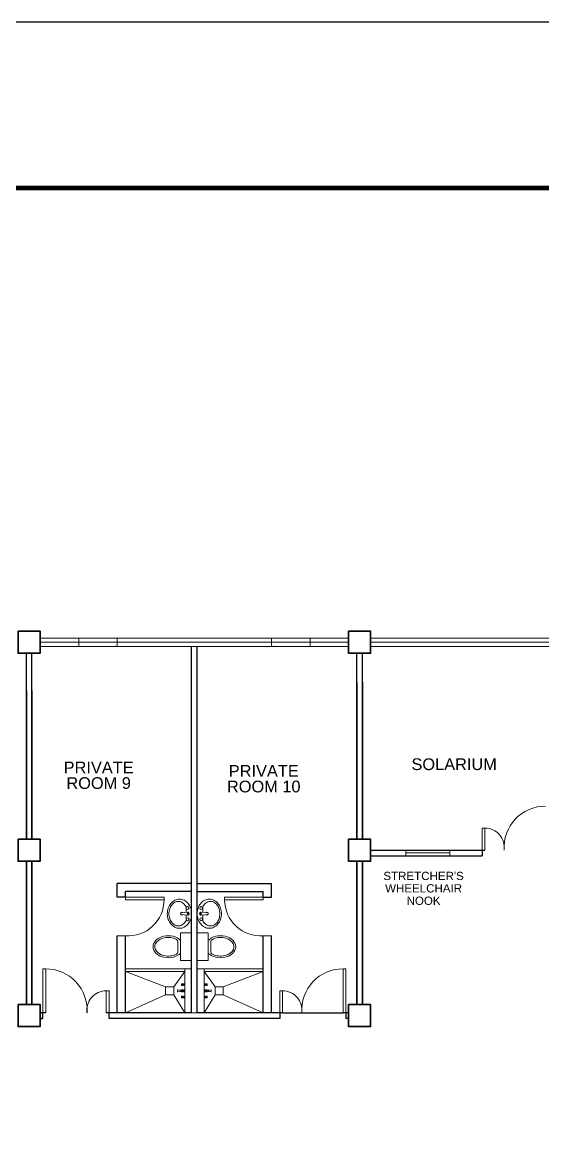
# Model space of a CAD drawing. Header units: millimetres. Extents: x -116 to 421, y 1 to 342.
# Drawn here: x 372.01 to 381.46, y 140.27 to 160.49 of the extents above; entities that cross this region are included whole.
import ezdxf

# ---------------------------------------------------------------- set-up
doc = ezdxf.new("R2010")
doc.units = ezdxf.units.MM
doc.header["$MEASUREMENT"] = 0
doc.layers.add('label', color=7, linetype='Continuous')
doc.layers.add('template', color=7, linetype='Continuous')
doc.styles.add('SWISSLT175', font='swissl.ttf', dxfattribs={"height": 0.175})

msp = doc.modelspace()

# ---------------------------------------------------------------- linework, layer by layer
at = {"color": 8, "linetype": 'ByBlock', "lineweight": 9}
for p, q in [((372.333, 149.317), (372.333, 149.317)), ((373.096, 149.317), (372.333, 149.317)), ((373.033, 149.317), (373.033, 149.167)), ((373.096, 149.317), (374.296, 149.317)), ((373.733, 149.167), (373.733, 149.317)), ((374.296, 149.317), (375.208, 149.317)), ((375.971, 149.317), (375.208, 149.317)), ((377.171, 149.317), (375.971, 149.317)), ((376.533, 149.317), (376.533, 149.167)), ((377.171, 149.317), (377.933, 149.317)), ((377.233, 149.317), (377.233, 149.167)), ((378.333, 149.317), (381.658, 149.317)), ((378.333, 149.317), (378.333, 149.317)), ((381.658, 149.244), (378.333, 149.244)), ((373.733, 149.242), (372.333, 149.242)), ((373.096, 149.167), (372.333, 149.167)), ((373.096, 149.167), (374.296, 149.167)), ((373.733, 149.242), (376.533, 149.242)), ((374.296, 149.167), (375.208, 149.167)), ((375.971, 149.167), (375.208, 149.167)), ((377.171, 149.167), (375.971, 149.167)), ((377.933, 149.242), (376.533, 149.242)), ((377.171, 149.167), (377.933, 149.167)), ((378.333, 149.167), (381.658, 149.167)), ((380.433, 149.167), (380.583, 149.167)), ((375.083, 148.367), (375.083, 142.517)), ((375.183, 148.367), (375.183, 142.517)), ((379.371, 145.469), (378.971, 145.469)), ((378.971, 145.469), (378.971, 145.369)), ((379.771, 145.419), (378.971, 145.419)), ((379.771, 145.369), (379.771, 145.469)), ((378.971, 145.369), (379.771, 145.369)), ((375.083, 144.903), (375.083, 142.953)), ((374.958, 142.517), (374.958, 143.317)), ((375.308, 142.517), (375.308, 143.317)), ((374.958, 142.517), (373.883, 142.517)), ((375.183, 142.517), (375.083, 142.517))]:
    msp.add_line(p, q, dxfattribs=at)
at = {"color": 8, "linetype": 'ByBlock', "lineweight": 25}
for p, q in [((372.083, 145.669), (372.083, 149.044)), ((372.183, 145.669), (372.183, 149.044)), ((375.083, 142.517), (375.083, 149.167)), ((375.183, 142.517), (375.183, 149.167)), ((378.083, 145.669), (378.083, 149.044)), ((378.183, 145.669), (378.183, 149.044)), ((378.083, 148.519), (378.083, 145.669)), ((378.183, 148.519), (378.183, 145.669)), ((372.083, 148.367), (372.083, 145.669)), ((372.183, 148.367), (372.183, 145.669)), ((378.333, 145.469), (380.408, 145.469)), ((380.358, 145.469), (380.358, 145.369)), ((372.083, 145.269), (372.083, 142.669)), ((372.083, 142.669), (372.083, 145.269)), ((372.183, 145.269), (372.183, 142.669)), ((372.183, 142.669), (372.183, 145.269)), ((378.083, 145.269), (378.083, 142.669)), ((378.083, 142.669), (378.083, 145.269)), ((378.183, 145.269), (378.183, 142.669)), ((378.183, 142.669), (378.183, 145.269)), ((378.333, 145.369), (380.358, 145.369)), ((372.433, 142.517), (372.333, 142.517)), ((372.383, 142.417), (372.333, 142.417)), ((372.333, 142.417), (372.383, 142.417)), ((372.383, 142.417), (372.383, 142.517)), ((375.083, 142.517), (373.533, 142.517)), ((373.583, 142.417), (373.583, 142.517)), ((376.683, 142.417), (373.583, 142.417)), ((376.733, 142.517), (375.183, 142.517)), ((376.683, 142.517), (376.683, 142.417)), ((377.933, 142.517), (377.833, 142.517)), ((377.883, 142.517), (377.883, 142.417)), ((377.933, 142.417), (377.883, 142.417))]:
    msp.add_line(p, q, dxfattribs=at)
at = {"color": 8, "linetype": 'ByBlock', "lineweight": 25, "ltscale": 0.3}
for p, q in [((373.733, 144.617), (373.733, 144.867)), ((375.083, 144.867), (373.733, 144.867)), ((375.183, 144.867), (376.533, 144.867)), ((376.533, 144.617), (376.533, 144.867)), ((373.883, 144.617), (373.733, 144.617)), ((373.883, 144.617), (373.883, 144.717)), ((375.083, 144.717), (373.883, 144.717)), ((375.183, 144.717), (376.383, 144.717)), ((376.383, 144.617), (376.383, 144.717)), ((376.383, 144.617), (376.533, 144.617)), ((373.733, 142.517), (373.733, 143.917)), ((373.883, 142.517), (373.883, 143.917)), ((376.383, 142.517), (376.383, 143.917)), ((376.533, 142.517), (376.533, 143.917))]:
    msp.add_line(p, q, dxfattribs=at)
at = {"color": 8, "lineweight": 9}
for p, q in [((374.885, 144.331), (375.007, 144.345)), ((374.885, 144.302), (375.007, 144.289)), ((375.381, 144.331), (375.259, 144.345)), ((375.381, 144.302), (375.259, 144.289)), ((374.833, 143.626), (374.833, 143.807)), ((374.883, 143.967), (375.083, 143.967)), ((374.883, 143.467), (374.883, 143.967)), ((375.083, 143.967), (375.083, 143.467)), ((375.383, 143.967), (375.183, 143.967)), ((375.183, 143.967), (375.183, 143.467)), ((375.383, 143.467), (375.383, 143.967)), ((375.433, 143.626), (375.433, 143.807)), ((375.083, 143.467), (374.883, 143.467)), ((375.183, 143.467), (375.383, 143.467)), ((374.899, 143.044), (374.901, 143.044)), ((374.899, 143.018), (374.899, 143.044)), ((374.899, 143.018), (374.901, 143.018)), ((374.901, 143.044), (374.903, 143.047)), ((374.901, 143.018), (374.901, 143.044)), ((374.901, 143.018), (374.903, 143.014)), ((374.903, 143.047), (374.925, 143.047)), ((374.903, 143.014), (374.903, 143.047)), ((374.903, 143.014), (374.925, 143.014)), ((374.912, 143.044), (374.924, 143.044)), ((374.912, 143.037), (374.924, 143.037)), ((374.912, 143.025), (374.924, 143.025)), ((374.912, 143.017), (374.924, 143.017)), ((374.925, 143.047), (374.929, 143.045)), ((374.925, 143.044), (374.925, 143.036)), ((374.925, 143.017), (374.925, 143.025)), ((374.925, 143.014), (374.929, 143.016)), ((374.931, 143.045), (374.937, 143.045)), ((374.931, 143.017), (374.937, 143.017)), ((374.937, 143.017), (374.937, 143.045)), ((374.937, 143.045), (374.939, 143.044)), ((374.937, 143.017), (374.939, 143.017)), ((374.939, 143.017), (374.939, 143.044)), ((374.951, 143.042), (374.939, 143.042)), ((374.951, 143.019), (374.939, 143.019)), ((374.957, 143.048), (374.951, 143.044)), ((374.951, 143.017), (374.951, 143.044)), ((374.957, 143.014), (374.951, 143.017)), ((374.957, 143.048), (374.958, 143.048)), ((374.957, 143.014), (374.957, 143.048)), ((374.957, 143.014), (374.958, 143.014)), ((374.958, 143.014), (374.958, 143.048)), ((375.309, 143.048), (375.308, 143.048)), ((375.308, 143.014), (375.308, 143.048)), ((375.309, 143.014), (375.308, 143.014)), ((375.309, 143.048), (375.316, 143.044)), ((375.309, 143.014), (375.309, 143.048)), ((375.309, 143.014), (375.316, 143.017)), ((375.316, 143.017), (375.316, 143.044)), ((375.316, 143.042), (375.327, 143.042)), ((375.316, 143.019), (375.327, 143.019)), ((375.33, 143.045), (375.327, 143.044)), ((375.327, 143.017), (375.327, 143.044)), ((375.33, 143.017), (375.327, 143.017)), ((375.336, 143.045), (375.33, 143.045)), ((375.33, 143.017), (375.33, 143.045)), ((375.336, 143.017), (375.33, 143.017)), ((375.341, 143.047), (375.337, 143.045)), ((375.341, 143.014), (375.337, 143.016)), ((375.363, 143.047), (375.341, 143.047)), ((375.341, 143.044), (375.341, 143.036)), ((375.341, 143.017), (375.341, 143.025)), ((375.363, 143.014), (375.341, 143.014)), ((375.355, 143.044), (375.342, 143.044)), ((375.355, 143.037), (375.343, 143.037)), ((375.355, 143.025), (375.343, 143.025)), ((375.355, 143.017), (375.342, 143.017)), ((375.365, 143.044), (375.363, 143.047)), ((375.363, 143.014), (375.363, 143.047)), ((375.365, 143.018), (375.363, 143.014)), ((375.367, 143.044), (375.365, 143.044)), ((375.365, 143.018), (375.365, 143.044)), ((375.367, 143.018), (375.365, 143.018)), ((375.367, 143.018), (375.367, 143.044)), ((374.826, 142.936), (374.826, 142.898)), ((374.873, 142.929), (374.831, 142.938)), ((374.873, 142.905), (374.831, 142.896)), ((374.873, 142.905), (374.873, 142.929)), ((374.873, 142.929), (374.88, 142.929)), ((374.873, 142.905), (374.873, 142.929)), ((374.88, 142.905), (374.873, 142.905)), ((374.88, 142.929), (374.88, 142.905)), ((374.943, 142.925), (374.88, 142.925)), ((374.88, 142.909), (374.943, 142.909)), ((374.899, 142.925), (374.899, 142.93)), ((374.899, 142.93), (374.901, 142.93)), ((374.899, 142.904), (374.899, 142.909)), ((374.899, 142.904), (374.901, 142.904)), ((374.899, 142.79), (374.899, 142.816)), ((374.899, 142.816), (374.901, 142.816)), ((374.899, 142.79), (374.901, 142.79)), ((374.901, 142.93), (374.903, 142.934)), ((374.901, 142.925), (374.901, 142.93)), ((374.901, 142.904), (374.901, 142.909)), ((374.901, 142.904), (374.903, 142.9)), ((374.901, 142.816), (374.903, 142.82)), ((374.901, 142.79), (374.901, 142.816)), ((374.901, 142.79), (374.903, 142.787)), ((374.903, 142.925), (374.903, 142.934)), ((374.903, 142.934), (374.925, 142.934)), ((374.903, 142.9), (374.903, 142.909)), ((374.903, 142.9), (374.925, 142.9)), ((374.903, 142.787), (374.903, 142.82)), ((374.903, 142.82), (374.925, 142.82)), ((374.903, 142.787), (374.925, 142.787)), ((374.912, 142.93), (374.924, 142.93)), ((374.912, 142.904), (374.924, 142.904)), ((374.912, 142.816), (374.924, 142.816)), ((374.912, 142.809), (374.924, 142.809)), ((374.912, 142.797), (374.924, 142.797)), ((374.912, 142.79), (374.924, 142.79)), ((374.925, 142.934), (374.929, 142.931)), ((374.925, 142.93), (374.925, 142.925)), ((374.925, 142.904), (374.925, 142.909)), ((374.925, 142.9), (374.929, 142.902)), ((374.925, 142.82), (374.929, 142.818)), ((374.925, 142.817), (374.925, 142.809)), ((374.925, 142.79), (374.925, 142.797)), ((374.925, 142.787), (374.929, 142.789)), ((374.931, 142.931), (374.937, 142.931)), ((374.931, 142.903), (374.937, 142.903)), ((374.931, 142.817), (374.937, 142.817)), ((374.931, 142.789), (374.937, 142.789)), ((374.937, 142.925), (374.937, 142.931)), ((374.937, 142.931), (374.939, 142.93)), ((374.937, 142.903), (374.937, 142.909)), ((374.937, 142.903), (374.939, 142.904)), ((374.937, 142.817), (374.939, 142.817)), ((374.937, 142.789), (374.937, 142.817)), ((374.937, 142.789), (374.939, 142.79)), ((374.939, 142.925), (374.939, 142.93)), ((374.943, 142.928), (374.939, 142.928)), ((374.939, 142.904), (374.939, 142.909)), ((374.943, 142.906), (374.939, 142.906)), ((374.939, 142.79), (374.939, 142.817)), ((374.951, 142.815), (374.939, 142.815)), ((374.951, 142.792), (374.939, 142.792)), ((374.943, 142.934), (374.943, 142.9)), ((374.952, 142.934), (374.943, 142.934)), ((374.943, 142.909), (374.943, 142.925)), ((374.943, 142.9), (374.952, 142.9)), ((374.957, 142.82), (374.951, 142.817)), ((374.951, 142.79), (374.951, 142.817)), ((374.957, 142.786), (374.951, 142.79)), ((374.958, 142.946), (374.952, 142.934)), ((374.952, 142.934), (374.952, 142.9)), ((374.952, 142.9), (374.952, 142.934)), ((374.952, 142.9), (374.958, 142.888)), ((374.957, 142.786), (374.957, 142.82)), ((374.957, 142.82), (374.958, 142.82)), ((374.957, 142.786), (374.958, 142.786)), ((374.958, 142.888), (374.958, 142.946)), ((374.958, 142.786), (374.958, 142.82)), ((375.308, 142.946), (375.314, 142.934)), ((375.308, 142.888), (375.308, 142.946)), ((375.314, 142.9), (375.308, 142.888)), ((375.308, 142.786), (375.308, 142.82)), ((375.309, 142.82), (375.308, 142.82)), ((375.309, 142.786), (375.308, 142.786)), ((375.309, 142.786), (375.309, 142.82)), ((375.309, 142.82), (375.316, 142.817)), ((375.309, 142.786), (375.316, 142.79)), ((375.314, 142.934), (375.314, 142.9)), ((375.314, 142.9), (375.314, 142.934)), ((375.314, 142.934), (375.324, 142.934)), ((375.324, 142.9), (375.314, 142.9)), ((375.316, 142.79), (375.316, 142.817)), ((375.316, 142.815), (375.327, 142.815)), ((375.316, 142.792), (375.327, 142.792)), ((375.324, 142.934), (375.324, 142.9)), ((375.324, 142.928), (375.327, 142.928)), ((375.324, 142.925), (375.386, 142.925)), ((375.324, 142.909), (375.324, 142.925)), ((375.386, 142.909), (375.324, 142.909)), ((375.324, 142.906), (375.327, 142.906)), ((375.33, 142.931), (375.327, 142.93)), ((375.327, 142.925), (375.327, 142.93)), ((375.327, 142.904), (375.327, 142.909)), ((375.33, 142.903), (375.327, 142.904)), ((375.33, 142.817), (375.327, 142.817)), ((375.327, 142.79), (375.327, 142.817)), ((375.33, 142.789), (375.327, 142.79)), ((375.33, 142.925), (375.33, 142.931)), ((375.336, 142.931), (375.33, 142.931)), ((375.33, 142.903), (375.33, 142.909)), ((375.336, 142.903), (375.33, 142.903)), ((375.33, 142.789), (375.33, 142.817)), ((375.336, 142.817), (375.33, 142.817)), ((375.336, 142.789), (375.33, 142.789)), ((375.341, 142.934), (375.337, 142.931)), ((375.341, 142.9), (375.337, 142.902)), ((375.341, 142.82), (375.337, 142.818)), ((375.341, 142.787), (375.337, 142.789)), ((375.363, 142.82), (375.341, 142.82)), ((375.341, 142.817), (375.341, 142.809)), ((375.341, 142.79), (375.341, 142.797)), ((375.363, 142.787), (375.341, 142.787)), ((375.363, 142.934), (375.341, 142.934)), ((375.341, 142.93), (375.341, 142.925)), ((375.341, 142.904), (375.341, 142.909)), ((375.363, 142.9), (375.341, 142.9)), ((375.355, 142.816), (375.342, 142.816)), ((375.355, 142.79), (375.342, 142.79)), ((375.355, 142.93), (375.342, 142.93)), ((375.355, 142.904), (375.342, 142.904)), ((375.355, 142.809), (375.343, 142.809)), ((375.355, 142.797), (375.343, 142.797)), ((375.363, 142.925), (375.363, 142.934)), ((375.365, 142.93), (375.363, 142.934)), ((375.363, 142.9), (375.363, 142.909)), ((375.365, 142.904), (375.363, 142.9)), ((375.363, 142.787), (375.363, 142.82)), ((375.365, 142.816), (375.363, 142.82)), ((375.365, 142.79), (375.363, 142.787)), ((375.365, 142.925), (375.365, 142.93)), ((375.367, 142.93), (375.365, 142.93)), ((375.365, 142.904), (375.365, 142.909)), ((375.367, 142.904), (375.365, 142.904)), ((375.365, 142.79), (375.365, 142.816)), ((375.367, 142.816), (375.365, 142.816)), ((375.367, 142.79), (375.365, 142.79)), ((375.367, 142.925), (375.367, 142.93)), ((375.367, 142.904), (375.367, 142.909)), ((375.367, 142.79), (375.367, 142.816)), ((375.394, 142.929), (375.386, 142.929)), ((375.386, 142.929), (375.386, 142.905)), ((375.386, 142.905), (375.394, 142.905)), ((375.394, 142.929), (375.435, 142.938)), ((375.394, 142.905), (375.394, 142.929)), ((375.394, 142.905), (375.394, 142.929)), ((375.394, 142.905), (375.435, 142.896)), ((375.44, 142.936), (375.44, 142.898))]:
    msp.add_line(p, q, dxfattribs=at)
at = {"color": 8, "linetype": 'ByBlock', "lineweight": 9, "ltscale": 0.3}
for p, q in [((373.883, 143.917), (373.733, 143.917)), ((376.383, 143.917), (376.533, 143.917)), ((374.608, 142.992), (373.883, 143.267)), ((374.758, 142.992), (374.958, 143.267)), ((375.508, 142.992), (375.308, 143.267)), ((375.658, 142.992), (376.383, 143.267)), ((374.608, 142.842), (373.883, 142.517)), ((374.758, 142.842), (374.958, 142.517)), ((375.508, 142.842), (375.308, 142.517)), ((375.658, 142.842), (376.383, 142.517))]:
    msp.add_line(p, q, dxfattribs=at)
at = {"color": 8, "lineweight": 25}
msp.add_line((376.733, 142.517), (377.833, 142.517), dxfattribs=at)
at = {"color": 8, "linetype": 'ByBlock', "lineweight": 35}
for points in [[(371.933, 149.444), (372.333, 149.444), (372.333, 149.044), (371.933, 149.044)], [(377.933, 149.444), (378.333, 149.444), (378.333, 149.044), (377.933, 149.044)], [(371.933, 145.669), (372.333, 145.669), (372.333, 145.269), (371.933, 145.269)], [(377.933, 145.669), (378.333, 145.669), (378.333, 145.269), (377.933, 145.269)], [(371.933, 142.669), (372.333, 142.669), (372.333, 142.269), (371.933, 142.269)], [(377.933, 142.669), (378.333, 142.669), (378.333, 142.269), (377.933, 142.269)]]:
    msp.add_lwpolyline(points, close=True, dxfattribs=at)
at = {"color": 8, "lineweight": 13, "ltscale": 0.03}
for points in [[(380.358, 145.469), (380.408, 145.469), (380.408, 145.869), (380.358, 145.869)], [(373.883, 144.617), (373.883, 144.567), (374.583, 144.567), (374.583, 144.617)], [(376.383, 144.617), (376.383, 144.567), (375.683, 144.567), (375.683, 144.617)], [(372.433, 142.517), (372.383, 142.517), (372.383, 143.317), (372.433, 143.317)], [(377.833, 142.517), (377.883, 142.517), (377.883, 143.317), (377.833, 143.317)], [(373.583, 142.517), (373.533, 142.517), (373.533, 142.917), (373.583, 142.917)], [(376.683, 142.517), (376.733, 142.517), (376.733, 142.917), (376.683, 142.917)]]:
    msp.add_lwpolyline(points, close=True, dxfattribs=at)
at = {"color": 8, "lineweight": 9}
msp.add_lwpolyline([(378.971, 145.469), (379.771, 145.469), (379.771, 145.369), (378.971, 145.369)], close=True, dxfattribs=at)
for points in [[(374.862, 144.052, -0.11576), (374.78, 144.071, -0.104047), (374.706, 144.13, -0.090875), (374.659, 144.213, -0.083344), (374.641, 144.317, -0.083344), (374.659, 144.42, -0.090875), (374.706, 144.504, -0.104047), (374.78, 144.563, -0.11576), (374.862, 144.582, -0.11576), (374.945, 144.563, -0.104047), (375.018, 144.504, -0.090875), (375.066, 144.42, -0.083344), (375.083, 144.317, -0.083344), (375.066, 144.213, -0.090875), (375.018, 144.13, -0.104047), (374.945, 144.071, -0.11576)], [(375.404, 144.052, 0.11576), (375.487, 144.071, 0.104047), (375.56, 144.13, 0.090875), (375.608, 144.213, 0.083344), (375.625, 144.317, 0.083344), (375.608, 144.42, 0.090875), (375.56, 144.504, 0.104047), (375.487, 144.563, 0.11576), (375.404, 144.582, 0.11576), (375.322, 144.563, 0.104047), (375.248, 144.504, 0.090875), (375.201, 144.42, 0.083344), (375.183, 144.317, 0.083344), (375.201, 144.213, 0.090875), (375.248, 144.13, 0.104047), (375.322, 144.071, 0.11576)]]:
    msp.add_lwpolyline(points, format="xyb", close=True, dxfattribs=at)
for points in [[(374.841, 144.094, -0.124838), (374.779, 144.11, -0.105788), (374.721, 144.16, -0.086697), (374.685, 144.229, -0.076776), (374.671, 144.317, -0.076776), (374.685, 144.405, -0.086697), (374.721, 144.474, -0.105788), (374.779, 144.524, -0.124838), (374.841, 144.539, -0.124838), (374.904, 144.524, -0.105788), (374.961, 144.474, -0.040067), (374.981, 144.444), (374.981, 144.341, -0.040067)], [(375.425, 144.094, 0.124838), (375.488, 144.11, 0.105788), (375.545, 144.16, 0.086697), (375.582, 144.229, 0.076776), (375.595, 144.317, 0.076776), (375.582, 144.405, 0.086697), (375.545, 144.474, 0.105788), (375.488, 144.524, 0.124838), (375.425, 144.539, 0.124838), (375.363, 144.524, 0.105788), (375.305, 144.474, 0.040067), (375.285, 144.444), (375.285, 144.341, 0.040067)], [(374.981, 144.293), (374.981, 144.19, -0.040067), (374.961, 144.16, -0.105788), (374.904, 144.11, -0.124838), (374.841, 144.094, -0.124838)], [(375.285, 144.293), (375.285, 144.19, 0.040067), (375.305, 144.16, 0.105788), (375.363, 144.11, 0.124838), (375.425, 144.094, 0.124838)]]:
    msp.add_lwpolyline(points, format="xyb", dxfattribs=at)
at = {"color": 8, "linetype": 'ByBlock', "lineweight": 9, "ltscale": 0.3}
for points in [[(374.958, 143.267), (373.883, 143.267), (373.883, 143.317), (375.083, 143.317), (375.083, 143.317)], [(375.308, 143.267), (376.383, 143.267), (376.383, 143.317), (375.183, 143.317), (375.183, 143.317)]]:
    msp.add_lwpolyline(points, dxfattribs=at)
at = {"color": 8, "linetype": 'ByBlock', "lineweight": 9, "ltscale": 0.03}
for points in [[(374.758, 142.992), (374.758, 142.842), (374.608, 142.842), (374.608, 142.992)], [(375.508, 142.992), (375.508, 142.842), (375.658, 142.842), (375.658, 142.992)]]:
    msp.add_lwpolyline(points, close=True, dxfattribs=at)
at = {"color": 8, "lineweight": 9}
for centre, radius in [((375.01, 144.419), 0.0255), ((375.256, 144.419), 0.0255), ((375.01, 144.215), 0.0255), ((375.017, 144.317), 0.0095), ((375.256, 144.215), 0.0255), ((375.25, 144.317), 0.0095)]:
    msp.add_circle(centre, radius, dxfattribs=at)
at = {"color": 8, "lineweight": 13, "ltscale": 0.03}
for centre, radius, start, end in [((381.508, 145.517), 0.752, 90, 183.6952), ((380.408, 145.516), 0.353, 352.3719, 90), ((373.931, 144.567), 0.652, 265.7578, 0), ((376.335, 144.567), 0.652, 180, 274.2422), ((372.433, 142.565), 0.752, 356.3048, 90), ((377.833, 142.565), 0.752, 90, 183.6952), ((373.533, 142.564), 0.353, 90, 187.6281), ((376.733, 142.564), 0.353, 352.3719, 90)]:
    msp.add_arc(centre, radius, start, end, dxfattribs=at)
at = {"color": 8, "lineweight": 9}
for centre, radius, start, end in [((374.908, 144.317), 0.025, 161.3793, 198.6207), ((374.979, 144.317), 0.0948, 171.2026, 188.7974), ((374.908, 144.317), 0.025, 48.7978, 143.6932), ((374.908, 144.317), 0.025, 216.3068, 311.2022), ((375.01, 144.317), 0.028, 263.7545, 96.2455), ((375.256, 144.317), 0.028, 83.7545, 276.2455), ((375.358, 144.317), 0.025, 36.3068, 131.2022), ((375.358, 144.317), 0.025, 228.7978, 323.6932), ((375.287, 144.317), 0.0948, 351.2026, 8.7974), ((375.358, 144.317), 0.025, 341.3793, 18.6207), ((374.783, 143.807), 0.05, 0, 61.9916), ((375.483, 143.807), 0.05, 118.0084, 180), ((374.783, 143.626), 0.05, 298.1501, 0), ((375.483, 143.626), 0.05, 180, 241.8499)]:
    msp.add_arc(centre, radius, start, end, dxfattribs=at)
at = {"color": 8, "lineweight": 9, "extrusion": (0, 0, -1)}
msp.add_ellipse((374.658, 143.717), major_axis=(0.275, 0), ratio=0.727273, start_param=0.612555, end_param=5.670631, dxfattribs=at)
at = {"color": 8, "lineweight": 9}
for centre, major_axis, ratio, start_param, end_param in [((375.608, 143.717), (-0.275, 0), 0.727273, 0.612555, 5.670631), ((375.336, 143.048), (-0.00268, 0.00268), 1, 2.356082, 2.850023), ((375.34, 143.031), (-0.00268, 0.00268), 1, 0.203142, 1.36743), ((375.336, 143.013), (-0.00268, 0.00268), 1, -1.279452, -0.785511), ((375.348, 143.026), (-0.00887, 0.00887), 1, -0.157871, 0.203142), ((375.348, 143.035), (0.00887, 0.00887), 1, 2.938226, 3.299239), ((375.349, 143.059), (-0.0118, 0.0118), 1, 1.703115, 1.83534), ((375.349, 143.002), (-0.0118, 0.0118), 1, -0.264769, -0.132543), ((375.342, 143.047), (-0.00268, 0.00268), 1, 1.728443, 2.356082), ((375.343, 143.033), (0.00268, 0.00268), 1, 0.785286, 1.412925), ((375.343, 143.028), (0.00268, 0.00268), 1, 3.299239, 3.926878), ((375.342, 143.014), (0.00268, 0.00268), 1, 0.785286, 1.412925), ((375.354, 143.056), (-0.00896, 0.00896), 1, 2.418785, 3.129871), ((375.354, 143.026), (0.00738, 0.00738), 1, 6.21008, 6.994878), ((375.354, 143.035), (0.00738, 0.00738), 1, 4.000472, 4.78527), ((375.354, 143.005), (-0.00896, 0.00896), 1, -1.559299, -0.848214), ((375.359, 143.031), (-0.00268, 0.00268), 1, 3.214474, 4.639283), ((374.83, 142.9), (0.00268, 0.00268), 1, 2.92514, 4.295202), ((375.336, 142.935), (0.00268, 0.00268), 1, 3.926878, 4.42082), ((375.336, 142.899), (-0.00268, 0.00268), 1, -1.279452, -0.785511), ((375.336, 142.821), (0.00268, 0.00268), 1, 3.926878, 4.42082), ((375.34, 142.803), (-0.00268, 0.00268), 1, 0.203142, 1.36743), ((375.336, 142.785), (0.00268, 0.00268), 1, 0.291344, 0.785286), ((375.348, 142.798), (0.00887, 0.00887), 1, 1.412925, 1.773938), ((375.348, 142.808), (-0.00887, 0.00887), 1, 1.36743, 1.728443), ((375.349, 142.945), (0.0118, 0.0118), 1, 3.273911, 3.406137), ((375.349, 142.889), (0.0118, 0.0118), 1, 1.306028, 1.438253), ((375.349, 142.832), (-0.0118, 0.0118), 1, 1.703115, 1.83534), ((375.349, 142.775), (-0.0118, 0.0118), 1, -0.264769, -0.132543), ((375.342, 142.934), (0.00268, 0.00268), 1, 3.299239, 3.926878), ((375.342, 142.9), (-0.00268, 0.00268), 1, -0.785511, -0.157871), ((375.342, 142.82), (0.00268, 0.00268), 1, 3.299239, 3.926878), ((375.343, 142.806), (0.00268, 0.00268), 1, 0.785286, 1.412925), ((375.343, 142.801), (0.00268, 0.00268), 1, 3.299239, 3.926878), ((375.342, 142.786), (-0.00268, 0.00268), 1, -0.785511, -0.157871), ((375.354, 142.943), (-0.00896, 0.00896), 1, 2.418785, 3.129871), ((375.354, 142.891), (0.00896, 0.00896), 1, 0.011497, 0.722582), ((375.354, 142.829), (0.00896, 0.00896), 1, 3.989582, 4.700667), ((375.354, 142.799), (-0.00738, 0.00738), 1, 4.639283, 5.424081), ((375.354, 142.808), (0.00738, 0.00738), 1, 4.000472, 4.78527), ((375.354, 142.778), (-0.00896, 0.00896), 1, -1.559299, -0.848214), ((375.359, 142.803), (0.00268, 0.00268), 1, 4.78527, 6.21008), ((375.437, 142.934), (0.00268, 0.00268), 1, 6.066508, 7.43657)]:
    msp.add_ellipse(centre, major_axis=major_axis, ratio=ratio, start_param=start_param, end_param=end_param, dxfattribs=at)
at = {"color": 8, "lineweight": 9, "extrusion": (-2.88216e-41, 4.99074e-41, -1)}
for centre, major_axis, start_param, end_param in [((374.907, 143.031), (-0.00268, 0.00268), 4.78527, 6.21008), ((374.912, 143.056), (0.00896, 0.00896), 2.418785, 3.129871), ((374.912, 143.026), (0.00738, 0.00738), 4.639283, 5.424081), ((374.912, 143.035), (-0.00738, 0.00738), 4.000472, 4.78527), ((374.912, 143.005), (-0.00896, 0.00896), 0.011497, 0.722582), ((374.924, 143.047), (0.00268, 0.00268), 1.728443, 2.356082), ((374.924, 143.033), (-0.00268, 0.00268), 0.785286, 1.412925), ((374.924, 143.028), (-0.00268, 0.00268), 3.299239, 3.926878), ((374.924, 143.014), (0.00268, 0.00268), -0.785511, -0.157871), ((374.918, 143.059), (-0.0118, 0.0118), 3.273911, 3.406137), ((374.919, 143.026), (0.00887, 0.00887), -0.157871, 0.203142), ((374.919, 143.035), (0.00887, 0.00887), 1.36743, 1.728443), ((374.918, 143.002), (-0.0118, 0.0118), 1.306028, 1.438253), ((374.931, 143.048), (0.00268, 0.00268), 2.356082, 2.850023), ((374.926, 143.031), (-0.00268, 0.00268), 1.773938, 2.938226), ((374.931, 143.013), (0.00268, 0.00268), -1.279452, -0.785511), ((374.83, 142.934), (0.00268, 0.00268), 4.495711, 5.865773), ((374.907, 142.803), (-0.00268, 0.00268), 4.78527, 6.21008), ((374.912, 142.943), (-0.00896, 0.00896), 3.989582, 4.700667), ((374.912, 142.891), (-0.00896, 0.00896), 0.011497, 0.722582), ((374.912, 142.829), (0.00896, 0.00896), 2.418785, 3.129871), ((374.912, 142.799), (0.00738, 0.00738), 4.639283, 5.424081), ((374.912, 142.808), (-0.00738, 0.00738), 4.000472, 4.78527), ((374.912, 142.778), (-0.00896, 0.00896), 0.011497, 0.722582), ((374.924, 142.934), (-0.00268, 0.00268), 3.299239, 3.926878), ((374.924, 142.9), (-0.00268, 0.00268), 0.785286, 1.412925), ((374.924, 142.82), (0.00268, 0.00268), 1.728443, 2.356082), ((374.924, 142.806), (-0.00268, 0.00268), 0.785286, 1.412925), ((374.924, 142.801), (-0.00268, 0.00268), 3.299239, 3.926878), ((374.924, 142.786), (0.00268, 0.00268), -0.785511, -0.157871), ((374.918, 142.945), (0.0118, 0.0118), 1.703115, 1.83534), ((374.918, 142.889), (0.0118, 0.0118), -0.264769, -0.132543), ((374.918, 142.832), (-0.0118, 0.0118), 3.273911, 3.406137), ((374.919, 142.798), (0.00887, 0.00887), -0.157871, 0.203142), ((374.919, 142.808), (0.00887, 0.00887), 1.36743, 1.728443), ((374.918, 142.775), (0.0118, 0.0118), -0.264769, -0.132543), ((374.931, 142.935), (-0.00268, 0.00268), 3.926878, 4.42082), ((374.931, 142.899), (-0.00268, 0.00268), 0.291344, 0.785286), ((374.931, 142.821), (0.00268, 0.00268), 2.356082, 2.850023), ((374.926, 142.803), (-0.00268, 0.00268), 1.773938, 2.938226), ((374.931, 142.785), (0.00268, 0.00268), -1.279452, -0.785511)]:
    msp.add_ellipse(centre, major_axis=major_axis, ratio=1, start_param=start_param, end_param=end_param, dxfattribs=at)
at = {"color": 8, "lineweight": 9, "extrusion": (2.88216e-41, 4.99074e-41, -1)}
msp.add_ellipse((375.437, 142.9), major_axis=(-0.00268, 0.00268), ratio=1, start_param=2.92514, end_param=4.295202, dxfattribs=at)
at = {"color": 8, "lineweight": 9}
for points in [[(374.807, 143.582), (374.79, 143.573), (374.772, 143.566), (374.681, 143.539), (374.594, 143.544), (374.462, 143.602), (374.421, 143.652), (374.408, 143.75), (374.433, 143.802), (374.545, 143.876), (374.628, 143.894), (374.742, 143.879), (374.777, 143.867), (374.807, 143.851)], [(375.46, 143.582), (375.476, 143.573), (375.494, 143.566), (375.585, 143.539), (375.672, 143.544), (375.804, 143.602), (375.845, 143.652), (375.859, 143.75), (375.833, 143.802), (375.722, 143.876), (375.638, 143.894), (375.524, 143.879), (375.489, 143.867), (375.46, 143.851)]]:
    msp.add_open_spline(points, degree=3, knots=[0.937253, 0.937253, 0.937253, 0.937253, 1.185372, 1.185372, 2.113864, 2.113864, 3.042356, 3.042356, 3.970847, 3.970847, 4.899339, 4.899339, 5.346062, 5.346062, 5.346062, 5.346062], dxfattribs=at)
at = {"color": 8, "linetype": 'ByBlock', "lineweight": 9}
for p in [(373.696, 149.167), (376.571, 149.167)]:
    msp.add_point(p, dxfattribs=at)
at = {"layer": 'template'}
msp.add_line((420.621, 160.492), (321.345, 160.492), dxfattribs=at)
at = {"layer": 'template', "linetype": 'Continuous', "const_width": 0.0853}
msp.add_lwpolyline([(327.362, 93.105), (417.613, 93.105), (417.613, 157.484), (327.362, 157.484)], close=True, dxfattribs=at)

# ---------------------------------------------------------------- texts
at = {"layer": 'label', "color": 8, "linetype": 'ByBlock', "lineweight": 9, "ltscale": 0.4, "attachment_point": 5, "style": 'SWISSLT175'}
for s, insert, char_height, line_spacing_factor in [('PRIVATE ^JROOM 9', (373.395, 146.827), 0.2125, 0.8), ('SOLARIUM', (379.85, 147.028), 0.2125, 0.8), ('PRIVATE ^JROOM 10', (376.393, 146.765), 0.2125, 0.8), ("STRETCHER'S\\PWHEELCHAIR\\PNOOK", (379.295, 144.776), 0.15, 0.9)]:
    msp.add_mtext(s, dxfattribs=dict(at, insert=insert, char_height=char_height, line_spacing_factor=line_spacing_factor))

doc.saveas('drawing.dxf')
